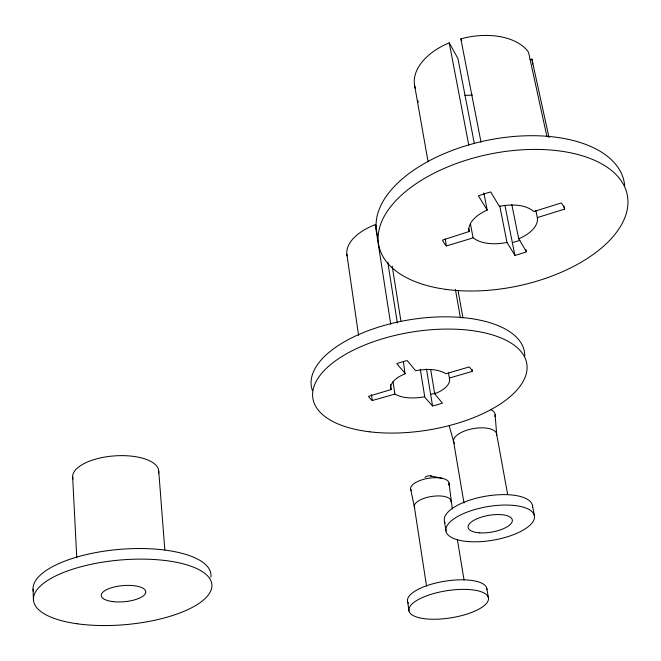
<?xml version="1.0" encoding="UTF-8"?>
<svg xmlns="http://www.w3.org/2000/svg" width="661" height="661" viewBox="0 0 661 661"><rect width="100%" height="100%" fill="white"/><g stroke="black" fill="none" stroke-linecap="round" stroke-linejoin="round"><path stroke-width="0.99" d="M483.877 192.938L487.19 210.124L486.769 210.297A34.793 18.467 -11.6 0 0 469.153 231.507L442.457 240.117A63.249 33.587 -11.6 0 0 446.423 245.933L473.243 237.836A34.793 18.467 -11.6 0 0 506.533 242.521L506.979 242.422L514.894 255.336A63.249 33.587 -11.6 0 0 526.478 251.775L526.082 249.8M474.317 143.412L457.924 58.515L449.232 42.849L447.522 43.56A60.151 36.743 -12.3 0 0 415.315 88.409M526.478 251.775L518.72 238.786L519.133 238.621A34.793 18.467 -11.6 0 0 537.368 217.849L535.848 210.57M403.417 361.55L404.978 373.837A29.753 13.617 -9.2 0 0 391.105 389.552L368.483 396.352A54.078 24.763 -9.2 0 0 372.292 400.508L395.071 394.063A29.753 13.617 -9.2 0 0 424.345 396.782L432.542 405.961A54.078 24.763 -9.2 0 0 442.399 403.127L434.698 393.816L430.666 369.466M376.464 226.269L375.266 224.657L373.82 225.211A51.798 27.481 -9.2 0 0 347.132 255.964M434.698 393.816L435.037 393.692A29.753 13.617 -9.2 0 0 449.406 378.241L448.472 372.978M529.94 59.705L531.857 59.06L532.179 60.143A60.151 36.743 -12.3 0 1 532.791 64.117M537.319 217.609L564.676 209.083L564.015 206.058M449.34 378.059L472.466 371.325L472.119 369.35M481.01 142.14L460.833 38.875L462.667 38.371A60.151 36.743 -12.3 0 1 527.858 51.302L528.544 52.285L546.928 136.579M564.676 209.083A63.249 33.587 -11.6 0 0 561.404 202.919L533.881 211.528C524.462 203.795 511.135 204.381 499.774 206.199L499.303 206.298L490.743 191.979A63.249 33.587 -11.6 0 0 478.465 195.879L487.19 210.124M430.509 475.903L442.506 478.374M405.325 373.705L396.831 363.633A54.078 24.763 -9.2 0 1 407.184 360.575L415.562 370.697C425.585 369.078 436.871 368.26 445.911 373.738L469.161 366.946A54.078 24.763 -9.2 0 1 472.466 371.325M460.833 38.875L461.783 40.627M449.232 425.775L453.694 441.92A21.846 9.279 -9.9 0 1 474.772 428.369A21.846 9.279 -9.9 0 1 496.585 435.549M531.857 59.06L549.035 137.587M410.663 489.206L414.348 506.756L426.535 586.026M511.804 204.472L518.72 238.786M504.905 205.216L514.894 255.336M499.807 206.108L506.979 242.422M449.232 42.849L468.756 145.056M532.411 505.318L534.352 515.547M470.392 223.509L473.036 237.646M468.657 228.706L469.219 231.747M496.568 433.715L507.631 494.312M458.056 290.6L462.94 317.958M455.388 289.493L460.411 317.734M445.183 238.927L446.423 245.933M417.802 100.348L418.157 102.372M414.447 84.501L428.072 161.788M486.868 588.777L488.479 598.18A40.263 13.716 -9 0 1 430.212 619.175A40.263 13.716 -9 0 1 427.378 595.569A40.263 13.716 -9 0 1 488.479 598.18M453.562 441.325L463.981 503.004M452.314 508.937L449.017 482.984M457.338 539.376L464.039 579.961M426.461 368.937L432.542 405.961M420.289 369.325L424.734 396.707M445.985 530.99L444.324 520.736A44.717 17.186 -9.8 0 1 488.025 495.833A44.717 17.186 -9.8 0 1 532.518 507.582M392.221 266.209L400.921 321.072M387.8 262.293L397.36 323.064M375.266 224.657L390.709 324.154M393.014 381.761L394.881 393.931M390.411 384.636L391.18 389.726M407.482 600.684L409.002 611.012M371.432 394.625L372.292 400.508M346.851 254.188L358.584 335.458M495.13 414.637L496.667 434.318M158.739 471.153L164.837 549.927M72.636 476.639L76.767 557.628M33.05 589.215L33.438 599.618M33.339 591.364A89.26 32.786 -4.9 0 1 120.699 549.283A89.26 32.786 -4.9 0 1 210.876 577.169M72.983 479.01A43.155 18.244 -4.2 0 1 115.369 455.834A43.155 18.244 -4.2 0 1 158.475 473.549M454.628 443.581A21.846 9.279 -9.9 0 1 453.917 442.498M490.66 409.514A23.73 10.328 -9.9 0 1 494.849 416.719M445.068 522.884A44.717 17.186 -9.8 0 1 444.605 521.826M472.392 95.002A33.075 20.194 -12.3 0 1 464.807 95.283M377.629 235.737A126.226 68.017 -11.7 0 1 487.421 140.297A126.226 68.017 -11.7 0 1 624.662 185.444M519.951 240.323A62.977 33.876 -11.7 0 1 512.341 242.529M312.306 390.296A107.941 50.17 -9.2 0 1 410.225 319.684A107.941 50.17 -9.2 0 1 524.776 356.271M435.525 393.088A53.88 25.011 -9.2 0 1 430.642 394.377M408.382 603.286A40.147 13.881 -9 0 1 443.391 581.449A40.147 13.881 -9 0 1 486.893 589.695M414.695 507.673A18.558 7.321 -9 0 1 431.352 496.51A18.558 7.321 -9 0 1 450.967 501.782M425.031 477.597A3.47 1.421 -9 0 1 427.857 475.986A3.47 1.421 -9 0 1 431.509 476.275M411.34 490.644A19.425 7.849 -9 0 1 429.063 478.192A19.425 7.849 -9 0 1 448.67 485.091M112.849 601.601A22.35 8.081 -5 0 0 145.784 591.777A22.35 8.081 -5 0 0 111.907 587.629A22.35 8.081 -5 0 0 112.849 601.601M77.32 623.794A89.532 32.414 -5 0 0 211.908 585.902A89.532 32.414 -5 0 0 78.791 567.353A89.532 32.414 -5 0 0 77.32 623.794M479.696 532.832A22.424 8.494 -9.7 0 0 512.358 520.24A22.424 8.494 -9.7 0 0 478.605 518.1A22.424 8.494 -9.7 0 0 479.696 532.832M468.69 541.615A44.857 16.996 -9.7 0 0 534.493 516.646A44.857 16.996 -9.7 0 0 467.41 511.994A44.857 16.996 -9.7 0 0 468.69 541.615M446.142 289.402A126.78 67.43 -11.6 0 0 627.801 198.507A126.78 67.43 -11.6 0 0 435.211 172.612A126.78 67.43 -11.6 0 0 446.142 289.402M369.83 431.831A108.346 49.674 -9.2 0 0 527.007 365.574A108.346 49.674 -9.2 0 0 362.658 345.893A108.346 49.674 -9.2 0 0 369.83 431.831"/></g></svg>
